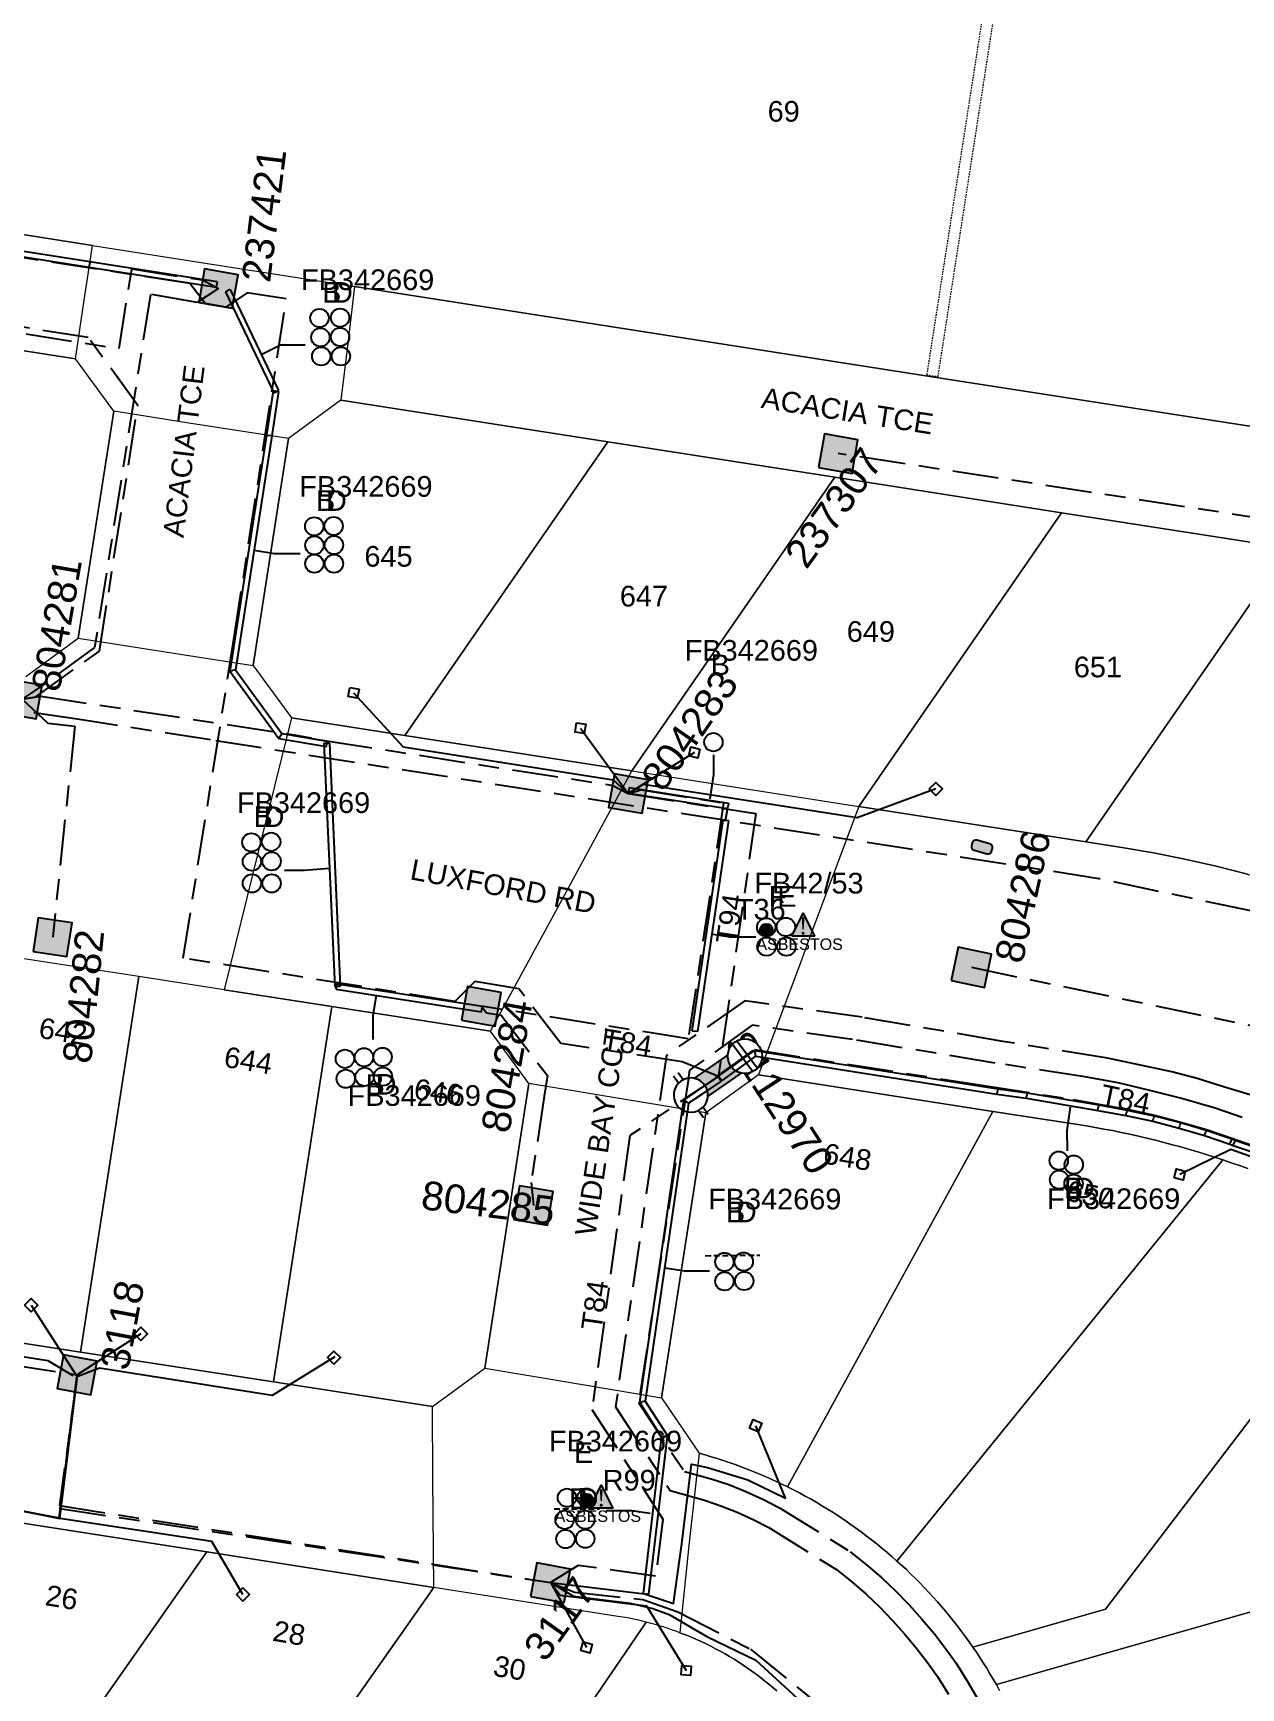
# Model space of a CAD drawing. Header units: metres. Extents: x 298214 to 299272, y 6265564 to 6266203.
# Drawn here: x 298433.9 to 298539, y 6265717.6 to 6265861.8 of the extents above; entities that cross this region are included whole.
import ezdxf
from ezdxf.enums import TextEntityAlignment as Align

# ---------------------------------------------------------------- set-up
doc = ezdxf.new("R2010")
doc.units = ezdxf.units.M
for name, pattern in [('Cable Exist UG', [8.2, 4, -1.2, 1.8, -1.2]), ('DASHED', [0.75, 0.5, -0.25]), ('HIDDEN', [0.375, 0.25, -0.125]), ('HIDDEN2', [0.1875, 0.125, -0.0625])]:
    doc.linetypes.add(name, pattern=pattern)
doc.layers.get('0').update_dxf_attribs({"color": 6})
for name, color, linetype, lineweight in [('Cadastre Land Parcels_SP_EXT', 9, 'Continuous', 5), ('Cadastre Other Property_SP_EXT', 9, 'HIDDEN', 5), ('Cadastre Roads_SP_EXT', 9, 'Continuous', 5)]:
    doc.layers.add(name, color=color, linetype=linetype, lineweight=lineweight)
for name, color, linetype in [('Duct_SP_EXT', 7, 'Continuous'), ('Equip_LV_EXT', 7, 'Continuous'), ('Equip_SL_EXT', 7, 'Continuous'), ('Mains_HV_EXT', 7, 'Continuous'), ('Mains_LV_EXT', 7, 'Continuous'), ('Mains_LV_SL_EXT', 7, 'Continuous'), ('Mains_SL_EXT', 7, 'Continuous'), ('Services_SP_EXT', 7, 'Continuous'), ('SupportsUG_SP_LV_EXT', 7, 'Continuous'), ('SupportsUG_SP_LV_SL_EXT', 7, 'Continuous'), ('Trench_SP_EXT', 7, 'Continuous')]:
    doc.layers.add(name, color=color, linetype=linetype)
doc.layers.add('UNKNOWN_FEATURES', color=1, linetype='DASHED', plot=False)
doc.styles.add('COLUMN_LABEL', font='arial.ttf')
doc.styles.add('iecARIAL', font='arial.ttf', dxfattribs={"height": 2})
doc.styles.add('iecNAME', font='times.ttf')
doc.styles.add('POLE_LABEL', font='arial.ttf')
doc.styles.get("Standard").update_dxf_attribs({"font": 'arial.ttf'})

# ---------------------------------------------------------------- blocks, each defined once
blk = doc.blocks.new('COLUMN_EXT')
blk.add_hatch(color=256).paths.add_polyline_path([(-1.49, 1.48), (-1.49, -1.49), (1.48, -1.49), (1.48, 1.48)])
blk.add_lwpolyline([(-1.49, -1.49), (1.48, -1.49), (1.48, 1.48), (-1.49, 1.48)], close=True)
for tag, height, style, flags, p in [('ASSET_NUM', 2.5, 'COLUMN_LABEL', 8, (2, 2)), ('STRUCTURE_PLANT_NUMBER', 0.2, 'POLE_LABEL', 9, (1.81, 0.03)), ('STREET_CODE', 0.2, 'COLUMN_LABEL', 9, (1.81, -0.2))]:
    blk.add_attdef(tag, text='', height=height, dxfattribs=dict(style=style, flags=flags)).set_placement(p, align=Align.MIDDLE_LEFT)
at = {"flags": 9}
for tag, p in [('COLUMN_TYPE', (1.81, -0.4)), ('OWNED_BY', (1.81, -0.6)), ('STATE', (1.81, -0.8)), ('USAGE', (1.81, -1)), ('LEGEND', (1.81, -1.2)), ('LOCATION', (1.81, -1.4)), ('STREETNAME', (1.81, -1.6)), ('SUBURB', (1.81, -1.8)), ('NOTES', (1.81, -2))]:
    blk.add_attdef(tag, text='', height=0.2, dxfattribs=at).set_placement(p, align=Align.MIDDLE_LEFT)
at = {"flags": 1}
blk.add_attdef('Z', (1.81, -2.35), '', height=0.2, dxfattribs=at)
blk = doc.blocks.new('PILLAR_EXT')
blk.add_hatch(color=256).paths.add_polyline_path([(-2.475, 0.99), (-2.475, -0.99), (2.475, -0.99), (2.475, 0.99)])
blk.add_lwpolyline([(-2.475, -0.99), (2.475, -0.99), (2.475, 0.99), (-2.475, 0.99)], close=True)
at = {"style": 'iecARIAL', "flags": 8}
blk.add_attdef('ASSET_NUM', (1.5, 3.5), '', height=2.5, dxfattribs=at)
for tag, p, flags in [('OWNED_BY', (0, -0.2), 9), ('STATE', (0, -0.4), 9), ('SUPPORT_TYPE', (0, -0.6), 9), ('USAGE', (0, -0.8), 9), ('LEGEND', (0, -1), 9), ('LOCATION', (0, -1.2), 9), ('NOTES', (0, -1.4), 9), ('PARENT', (0, -1.6), 9), ('STREETNAME', (0, -1.8), 9), ('SUBURB', (0, -2), 1)]:
    blk.add_attdef(tag, p, '', height=0.2, dxfattribs=dict(flags=flags))
blk = doc.blocks.new('DUCT_EXT')
blk.add_circle((0, 0.8), 0.8)
at = {"flags": 1}
blk.add_attdef('Z', (0, 0), '', height=0.2, dxfattribs=at)
at = {"flags": 9}
for tag, p in [('DUCT_CODE', (0, 0)), ('XSECT_TYPE', (0, -0.2)), ('STATE', (0, -0.6)), ('FB_REFERENCE', (0, -0.4)), ('NOTES', (0, -0.8))]:
    blk.add_attdef(tag, text='', height=0.2, dxfattribs=at).set_placement(p, align=Align.MIDDLE_LEFT)
blk = doc.blocks.new('CCP_EXT')
at = {"flags": 9}
for tag, p in [('LEGEND', (0, -1.4)), ('STATE', (0, -1.8)), ('LIFE_SUPPORT', (0, -1.6)), ('NOTES', (0, -2))]:
    blk.add_attdef(tag, text='', height=0.2, dxfattribs=at).set_placement(p, align=Align.MIDDLE_LEFT)
blk.add_wipeout([(0, 0.57), (0.57, 0), (0, -0.57), (-0.57, 0)])
blk.add_lwpolyline([(-0.57, 0), (0, 0.57), (0.57, 0), (0, -0.57), (-0.57, 0)])
at = {"flags": 1}
blk.add_attdef('Z', (0, 0), '', height=0.2, dxfattribs=at)
at = {"flags": 9}
for tag, p in [('CCP_TYPE', (0, 0)), ('CONSTRUCTED_VOLTAGE', (0, -0.2)), ('OPERATING_VOLTAGE', (0, -0.6)), ('ORIENTATION', (0, -0.8)), ('OWNED_BY', (0, -1)), ('NO_PHASES', (0, -0.4)), ('USAGE', (0, -1.2))]:
    blk.add_attdef(tag, text='', height=0.2, dxfattribs=at).set_placement(p, align=Align.MIDDLE_LEFT)
blk = doc.blocks.new('SL_STJ_EXT')
h = blk.add_hatch(color=256)
edge = h.paths.add_edge_path()
edge.add_ellipse((-0.59, 0.13), major_axis=(0.226, 0.226), ratio=1, start_angle=45, end_angle=135)
edge.add_line((-0.91, 0.13), (-0.91, -0.13))
edge.add_ellipse((-0.59, -0.13), major_axis=(0.226, 0.226), ratio=1, start_angle=135, end_angle=225)
edge.add_line((-0.59, -0.45), (0.59, -0.45))
edge.add_ellipse((0.59, -0.13), major_axis=(-0.226, 0.226), ratio=1, start_angle=135, end_angle=225)
edge.add_line((0.91, -0.13), (0.91, 0.13))
edge.add_ellipse((0.59, 0.13), major_axis=(-0.226, 0.226), ratio=1, start_angle=225, end_angle=315)
edge.add_line((0.59, 0.45), (-0.59, 0.45))
blk.add_lwpolyline([(-0.91, 0.13), (-0.91, -0.13, 0.414214), (-0.59, -0.45), (0.59, -0.45, 0.414214), (0.91, -0.13), (0.91, 0.13, 0.414214), (0.59, 0.45), (-0.59, 0.45, 0.414214)], format="xyb", close=True)
at = {"flags": 1}
blk.add_attdef('Z', (0, 0), '', height=0.2, dxfattribs=at)
at = {"flags": 9}
for tag, p in [('ORIENTATION', (0, 0)), ('USAGE', (0, -0.2)), ('LEGEND', (0, -0.4)), ('NOTES', (0, -0.6))]:
    blk.add_attdef(tag, text='', height=0.2, dxfattribs=at).set_placement(p, align=Align.MIDDLE_LEFT)
blk = doc.blocks.new('WARNING_FEATURE_EXT')
h = blk.add_hatch(color=2)
h.dxf.hatch_style = 1
h.paths.add_polyline_path([(0, 1.99), (-0.99, 0), (1, 0)])
at = {"color": 18, "true_color": 0x000000}
blk.add_lwpolyline([(-0.99, 0), (0, 1.99), (1, 0)], close=True, dxfattribs=at)
at = {"color": 18, "true_color": 0x000000, "insert": (0, 0.87), "char_height": 1.5, "attachment_point": 5, "line_spacing_factor": 1.5, "style": 'iecNAME'}
blk.add_mtext_dynamic_manual_height_columns('!', width=1.5, gutter_width=4, heights=[0], dxfattribs=at)
at = {"color": 2, "flags": 1}
for tag, p in [('STATE', (1.19, 2.01)), ('HAZMAT_ID', (1.19, 0.72))]:
    blk.add_attdef(tag, p, '', height=0.8, dxfattribs=at)
at = {"color": 2}
blk.add_attdef('WARNING_TYPE', text='', height=1, dxfattribs=at).set_placement((-4.07, -1.22), (4.88, -1.22), align=Align.ALIGNED)
at = {"color": 2, "flags": 1}
blk.add_attdef('WARNING_DESC', text='', height=0.8, dxfattribs=at).set_placement((1.19, -0.56), align=Align.MIDDLE_CENTER)
blk = doc.blocks.new('LV_UG_LINKS_OPEN_EXT')
for p, q in [((-0.25, 1.47), (-0.25, 2.22)), ((0.25, 1.47), (0.25, 2.22)), ((-0.25, -1.47), (-0.25, -2.22)), ((0.25, -1.47), (0.25, -2.22))]:
    blk.add_line(p, q)
at = {"flags": 9}
for tag, p in [('ACTUAL_STATUS', (0, 0)), ('CONSTRUCTED_VOLTAGE', (0, -0.2)), ('OPERATING_VOLTAGE', (0, -0.6)), ('ORIENTATION', (0, -0.8)), ('STATE', (0, -1)), ('SWITCH_TYPE', (0, -1.2)), ('NO_PHASES', (0, -0.4)), ('USAGE', (0, -1.4)), ('NOTES', (0, -1.6))]:
    blk.add_attdef(tag, text='', height=0.2, dxfattribs=at).set_placement(p, align=Align.MIDDLE_LEFT)
at = {"flags": 1}
blk.add_attdef('Z', (0, 0), '', height=0.2, dxfattribs=at)
blk.add_wipeout([(-0.25, 1.47), (-0.43, 1.43), (-0.61, 1.36), (-0.77, 1.28), (-0.93, 1.17), (-1.07, 1.05), (-1.19, 0.9), (-1.29, 0.75), (-1.38, 0.58), (-1.44, 0.4), (-1.48, 0.22), (-1.49, 0.03), (-1.49, -0.16), (-1.45, -0.34), (-1.4, -0.52), (-1.32, -0.69), (-1.23, -0.85), (-1.11, -1), (-0.98, -1.13), (-0.83, -1.24), (-0.66, -1.34), (-0.49, -1.41), (-0.31, -1.46), (-0.13, -1.49), (0.06, -1.49), (0.25, -1.47), (0.43, -1.43), (0.61, -1.36), (0.77, -1.28), (0.93, -1.17), (1.07, -1.05), (1.19, -0.9), (1.29, -0.75), (1.38, -0.58), (1.44, -0.4), (1.48, -0.22), (1.49, -0.03), (1.49, 0.16), (1.45, 0.34), (1.4, 0.52), (1.32, 0.69), (1.23, 0.85), (1.11, 1), (0.98, 1.13), (0.83, 1.24), (0.66, 1.34), (0.49, 1.41), (0.31, 1.46), (0.13, 1.49), (-0.06, 1.49)])
blk.add_lwpolyline([(0, -1.49, 1), (0, 1.49, 1)], format="xyb", close=True)
blk = doc.blocks.new('LV_UG_LINKS_CLOSED_EXT')
blk.add_wipeout([(-1.06, 1.06), (-1.18, 0.92), (-1.29, 0.76), (-1.37, 0.59), (-1.43, 0.42), (-1.48, 0.23), (-1.49, 0.05), (-1.49, -0.14), (-1.46, -0.33), (-1.41, -0.51), (-1.33, -0.68), (-1.24, -0.84), (-1.12, -0.99), (-0.99, -1.12), (-0.84, -1.24), (-0.68, -1.33), (-0.51, -1.41), (-0.33, -1.46), (-0.14, -1.49), (0.05, -1.49), (0.23, -1.48), (0.42, -1.43), (0.59, -1.37), (0.76, -1.29), (0.92, -1.18), (1.06, -1.06), (1.18, -0.92), (1.29, -0.76), (1.37, -0.59), (1.43, -0.42), (1.48, -0.23), (1.49, -0.05), (1.49, 0.14), (1.46, 0.33), (1.41, 0.51), (1.33, 0.68), (1.24, 0.84), (1.12, 0.99), (0.99, 1.12), (0.84, 1.24), (0.68, 1.33), (0.51, 1.41), (0.33, 1.46), (0.14, 1.49), (-0.05, 1.49), (-0.23, 1.48), (-0.42, 1.43), (-0.59, 1.37), (-0.76, 1.29), (-0.92, 1.18)])
for p, q in [((-0.25, -1.48), (-0.25, 1.48)), ((0.25, -1.48), (0.25, 1.48))]:
    blk.add_line(p, q)
blk.add_circle((0, 0), 1.5)
at = {"flags": 9}
for tag, p in [('ACTUAL_STATUS', (0, 0)), ('CONSTRUCTED_VOLTAGE', (0, -0.2)), ('OPERATING_VOLTAGE', (0, -0.6)), ('ORIENTATION', (0, -0.8)), ('STATE', (0, -1)), ('SWITCH_TYPE', (0, -1.2)), ('NO_PHASES', (0, -0.4)), ('USAGE', (0, -1.4)), ('NOTES', (0, -1.6))]:
    blk.add_attdef(tag, text='', height=0.2, dxfattribs=at).set_placement(p, align=Align.MIDDLE_LEFT)
at = {"flags": 1}
blk.add_attdef('Z', (0, 0), '', height=0.2, dxfattribs=at)
blk = doc.blocks.new('CABLE_LARGE_EXT')
h = blk.add_hatch(color=256)
edge = h.paths.add_edge_path()
edge.add_arc((0, 0.55), 0.55, 0, 360)
blk.add_circle((0, 0.55), 0.55)
at = {"flags": 1}
blk.add_attdef('Z', (0, 0), '', height=0.2, dxfattribs=at)
at = {"flags": 9}
for tag, p in [('COND_CODE', (0, 0)), ('STATE', (0, -0.4)), ('XSECT_SIZE', (0, -0.6)), ('FB_REFERENCE', (0, -0.2)), ('NOTES', (0, -0.8))]:
    blk.add_attdef(tag, text='', height=0.2, dxfattribs=at).set_placement(p, align=Align.MIDDLE_LEFT)

msp = doc.modelspace()

# ---------------------------------------------------------------- linework, layer by layer
at = {"layer": 'Cadastre Land Parcels_SP_EXT', "linetype": 'Continuous'}
for points in [[(298418.05, 6265846.56), (298439.05, 6265843.27), (298461.86, 6265839.7), (298461.86, 6265839.7), (298512.7, 6265831.74), (298565.05, 6265823.61)], [(298433.24, 6265805.73), (298437.8, 6265809.06), (298440.89, 6265828.83), (298437.55, 6265833.4), (298416.5, 6265836.68)], [(298539.64, 6265762.86), (298538.92, 6265763.12), (298538.2, 6265763.37), (298537.48, 6265763.62), (298509.09, 6265728.67), (298509.5, 6265728.3), (298509.91, 6265727.92), (298510.31, 6265727.53), (298510.71, 6265727.14), (298511.1, 6265726.75), (298511.49, 6265726.35), (298511.87, 6265725.94), (298512.24, 6265725.53), (298512.61, 6265725.12), (298512.98, 6265724.7), (298513.34, 6265724.27), (298513.69, 6265723.84), (298514.04, 6265723.41), (298514.39, 6265722.97), (298514.72, 6265722.53), (298515.05, 6265722.08), (298515.38, 6265721.63), (298515.7, 6265721.17), (298527.24, 6265724.47), (298527.24, 6265724.47), (298552.06, 6265757.02)], [(298564.2, 6265709.85), (298561.46, 6265730.41), (298517.75, 6265717.91), (298518.03, 6265717.4)], [(298498.64, 6265717.36), (298498.28, 6265717.66), (298497.93, 6265717.96), (298497.57, 6265718.25), (298497.2, 6265718.53), (298496.83, 6265718.81), (298496.46, 6265719.09), (298496.08, 6265719.35), (298495.69, 6265719.61), (298495.31, 6265719.87), (298494.91, 6265720.11), (298494.52, 6265720.35), (298494.12, 6265720.59), (298493.71, 6265720.81), (298493.3, 6265721.03), (298492.89, 6265721.25), (298492.47, 6265721.45), (298492.05, 6265721.65), (298491.63, 6265721.84), (298491.21, 6265722.03), (298490.78, 6265722.2), (298490.34, 6265722.37), (298490.18, 6265722.43), (298489.91, 6265722.53), (298489.47, 6265722.69), (298489.03, 6265722.84), (298488.59, 6265722.98), (298488.15, 6265723.11), (298487.7, 6265723.23), (298487.25, 6265723.35), (298467.82, 6265694.81)]]:
    msp.add_lwpolyline(points, dxfattribs=at)
for points in [[(298483.91, 6265826.16), (298460.68, 6265829.79), (298456.11, 6265826.45), (298453.03, 6265806.69), (298456.36, 6265802.12), (298466.25, 6265800.57), (298483.91, 6265826.16)], [(298503.67, 6265823.07), (298483.91, 6265826.16), (298466.25, 6265800.57), (298486.01, 6265797.49), (298503.67, 6265823.07)], [(298523.43, 6265819.99), (298503.67, 6265823.07), (298486.01, 6265797.49), (298505.78, 6265794.4), (298523.43, 6265819.99)], [(298543.2, 6265816.9), (298523.43, 6265819.99), (298505.78, 6265794.4), (298525.54, 6265791.32), (298543.2, 6265816.9)], [(298559.01, 6265814.43), (298543.2, 6265816.9), (298525.54, 6265791.32), (298528.66, 6265790.83), (298531.42, 6265790.36), (298534.17, 6265789.81), (298536.9, 6265789.19), (298539.62, 6265788.5), (298542.32, 6265787.73), (298544.99, 6265786.88), (298547.64, 6265785.97), (298559.01, 6265814.43)], [(298443.08, 6265779.58), (298431.77, 6265781.33), (298426.28, 6265782.18), (298421.21, 6265749.47), (298438.01, 6265746.87), (298443.08, 6265779.58)], [(298459.88, 6265776.97), (298450.5, 6265778.43), (298443.08, 6265779.58), (298438.01, 6265746.87), (298454.81, 6265744.27), (298459.88, 6265776.97)], [(298473.21, 6265745.46), (298477.05, 6265770.27), (298473.71, 6265774.83), (298459.88, 6265776.97), (298454.81, 6265744.27), (298468.64, 6265742.12), (298473.21, 6265745.46)], [(298517.43, 6265767.84), (298497.03, 6265771.03), (298492.46, 6265767.7), (298488.58, 6265742.89), (298491.86, 6265738.06), (298492.39, 6265737.92), (298492.92, 6265737.76), (298493.45, 6265737.6), (298493.97, 6265737.43), (298494.49, 6265737.25), (298495.01, 6265737.07), (298495.53, 6265736.88), (298496.04, 6265736.68), (298496.56, 6265736.48), (298497.07, 6265736.27), (298497.57, 6265736.05), (298498.08, 6265735.83), (298498.58, 6265735.6), (298499.08, 6265735.37), (298499.57, 6265735.13), (298517.43, 6265767.84)], [(298537.48, 6265763.62), (298536.75, 6265763.85), (298536.02, 6265764.09), (298535.29, 6265764.31), (298534.55, 6265764.53), (298533.82, 6265764.74), (298533.08, 6265764.94), (298532.34, 6265765.14), (298531.6, 6265765.32), (298530.85, 6265765.51), (298530.11, 6265765.68), (298529.36, 6265765.85), (298528.61, 6265766), (298527.86, 6265766.16), (298527.11, 6265766.3), (298526.35, 6265766.44), (298525.6, 6265766.57), (298524.84, 6265766.69), (298517.43, 6265767.84), (298499.57, 6265735.13), (298500.09, 6265734.87), (298500.6, 6265734.6), (298501.1, 6265734.33), (298501.61, 6265734.05), (298502.11, 6265733.76), (298502.6, 6265733.46), (298503.1, 6265733.16), (298503.58, 6265732.86), (298504.07, 6265732.54), (298504.55, 6265732.22), (298505.02, 6265731.89), (298505.49, 6265731.56), (298505.96, 6265731.22), (298506.42, 6265730.88), (298506.88, 6265730.52), (298507.33, 6265730.17), (298507.78, 6265729.8), (298508.22, 6265729.43), (298508.66, 6265729.05), (298509.09, 6265728.67), (298537.48, 6265763.62)], [(298561.46, 6265730.41), (298558.44, 6265753.13), (298553.69, 6265756.04), (298553.15, 6265756.37), (298552.6, 6265756.7), (298552.06, 6265757.02), (298527.24, 6265724.47), (298515.7, 6265721.17), (298516.01, 6265720.72), (298516.31, 6265720.26), (298516.61, 6265719.8), (298516.91, 6265719.33), (298517.19, 6265718.86), (298517.47, 6265718.38), (298517.75, 6265717.91), (298561.46, 6265730.41)], [(298449, 6265729.46), (298429.24, 6265732.55), (298407.8, 6265701.99), (298427.34, 6265698.6), (298449, 6265729.46)], [(298468.76, 6265726.36), (298449, 6265729.46), (298427.34, 6265698.6), (298446.89, 6265695.21), (298468.76, 6265726.36)], [(298467.82, 6265694.81), (298487.25, 6265723.35), (298486.84, 6265723.45), (298486.44, 6265723.54), (298486.03, 6265723.63), (298485.62, 6265723.71), (298485.21, 6265723.78), (298484.8, 6265723.85), (298468.76, 6265726.36), (298446.89, 6265695.21), (298465.86, 6265691.92), (298467.82, 6265694.81)]]:
    msp.add_lwpolyline(points, close=True, dxfattribs=at)
at = {"layer": 'Cadastre Other Property_SP_EXT', "linetype": 'HIDDEN2'}
msp.add_lwpolyline([(298517.86, 6265871.73), (298511.68, 6265831.99), (298512.67, 6265831.84), (298518.84, 6265871.57), (298517.86, 6265871.73)], close=True, dxfattribs=at)
at = {"layer": 'Cadastre Roads_SP_EXT', "linetype": 'Continuous'}
for points in [[(298416.5, 6265836.68), (298437.55, 6265833.4), (298438.3, 6265838.3), (298439.05, 6265843.27), (298418.05, 6265846.56)], [(298565.05, 6265823.61), (298512.7, 6265831.74), (298461.86, 6265839.7), (298461.27, 6265834.72), (298460.68, 6265829.79), (298483.91, 6265826.16), (298503.67, 6265823.07), (298523.43, 6265819.99), (298543.2, 6265816.9)]]:
    msp.add_lwpolyline(points, dxfattribs=at)
for points in [[(298456.11, 6265826.45), (298447.25, 6265827.83), (298440.89, 6265828.83), (298437.8, 6265809.06), (298446.67, 6265807.68), (298453.03, 6265806.69), (298456.11, 6265826.45)], [(298492.46, 6265767.7), (298483.51, 6265769.19), (298477.05, 6265770.27), (298473.21, 6265745.46), (298479.64, 6265744.39), (298488.58, 6265742.89), (298492.46, 6265767.7)]]:
    msp.add_lwpolyline(points, close=True, dxfattribs=at)
at = {"layer": 'Duct_SP_EXT'}
for p, q in [((298438.82, 6265841.83), (298417.8, 6265845.12)), ((298438.75, 6265841.36), (298417.72, 6265844.65)), ((298438.75, 6265841.36), (298438.79, 6265841.59)), ((298449.83, 6265839.62), (298438.75, 6265841.36)), ((298438.82, 6265841.83), (298438.79, 6265841.59)), ((298449.91, 6265840.1), (298438.82, 6265841.83)), ((298449.83, 6265839.62), (298449.87, 6265839.86)), ((298449.91, 6265840.1), (298449.87, 6265839.86)), ((298450.61, 6265839.23), (298450.83, 6265839.33)), ((298450.61, 6265839.23), (298454.82, 6265830.42)), ((298451.04, 6265839.44), (298450.83, 6265839.33)), ((298451.04, 6265839.44), (298455.25, 6265830.63)), ((298454.77, 6265830.62), (298454.2, 6265826.75)), ((298455.24, 6265830.55), (298454.67, 6265826.68)), ((298454.77, 6265830.62), (298455.01, 6265830.58)), ((298454.82, 6265830.42), (298455.04, 6265830.53)), ((298455.24, 6265830.55), (298455.01, 6265830.58)), ((298455.25, 6265830.63), (298455.04, 6265830.53)), ((298454.2, 6265826.75), (298450.99, 6265806.19)), ((298454.67, 6265826.68), (298451.49, 6265806.31)), ((298454.2, 6265826.75), (298454.2, 6265826.75)), ((298454.2, 6265826.75), (298454.43, 6265826.71)), ((298454.2, 6265826.75), (298454.43, 6265826.71)), ((298454.67, 6265826.68), (298454.43, 6265826.71)), ((298454.67, 6265826.68), (298454.43, 6265826.71)), ((298454.67, 6265826.68), (298454.67, 6265826.68)), ((298450.99, 6265806.19), (298451.24, 6265806.25)), ((298450.99, 6265806.19), (298455.27, 6265800.32)), ((298451.49, 6265806.31), (298451.24, 6265806.25)), ((298451.49, 6265806.31), (298455.54, 6265800.77)), ((298455.27, 6265800.32), (298455.4, 6265800.55)), ((298455.27, 6265800.32), (298459.41, 6265799.62)), ((298455.54, 6265800.77), (298455.4, 6265800.55)), ((298455.54, 6265800.77), (298459.49, 6265800.1)), ((298459.2, 6265799.9), (298459.44, 6265799.91)), ((298459.2, 6265799.9), (298460.13, 6265778.7)), ((298459.41, 6265799.62), (298459.45, 6265799.86)), ((298459.68, 6265799.92), (298459.44, 6265799.91)), ((298459.49, 6265800.1), (298459.45, 6265799.86)), ((298459.68, 6265799.92), (298460.61, 6265778.72)), ((298485.78, 6265796.05), (298485.75, 6265795.81)), ((298485.78, 6265796.05), (298494.41, 6265794.7)), ((298485.71, 6265795.57), (298485.75, 6265795.81)), ((298485.71, 6265795.57), (298494.34, 6265794.22)), ((298494.34, 6265794.22), (298494.38, 6265794.46)), ((298494.41, 6265794.7), (298494.38, 6265794.46)), ((298493.96, 6265793.21), (298494.2, 6265793.18)), ((298494.44, 6265793.14), (298494.2, 6265793.18)), ((298460.13, 6265778.7), (298460.37, 6265778.71)), ((298460.25, 6265778.49), (298460.29, 6265778.72)), ((298460.33, 6265778.96), (298460.29, 6265778.72)), ((298460.33, 6265778.96), (298472.99, 6265777)), ((298460.61, 6265778.72), (298460.37, 6265778.71)), ((298460.25, 6265778.49), (298472.91, 6265776.52)), ((298472.91, 6265776.52), (298472.95, 6265776.76)), ((298472.99, 6265777), (298472.95, 6265776.76)), ((298491.26, 6265774.87), (298491.5, 6265774.84)), ((298491.74, 6265774.8), (298491.5, 6265774.84)), ((298517.8, 6265769.33), (298517.84, 6265769.57)), ((298517.8, 6265769.33), (298520.35, 6265768.98)), ((298517.87, 6265769.81), (298517.84, 6265769.57)), ((298517.87, 6265769.81), (298520.42, 6265769.46)), ((298520.35, 6265768.98), (298520.39, 6265769.22)), ((298520.35, 6265768.98), (298520.39, 6265769.22)), ((298520.35, 6265768.98), (298520.35, 6265768.98)), ((298520.35, 6265768.98), (298526.58, 6265767.93)), ((298520.42, 6265769.46), (298520.39, 6265769.22)), ((298520.42, 6265769.46), (298520.39, 6265769.22)), ((298520.42, 6265769.46), (298520.42, 6265769.46)), ((298520.42, 6265769.46), (298526.67, 6265768.4)), ((298526.58, 6265767.93), (298526.62, 6265768.17)), ((298526.58, 6265767.93), (298529.03, 6265767.49)), ((298526.67, 6265768.4), (298526.62, 6265768.17)), ((298526.67, 6265768.4), (298529.12, 6265767.96)), ((298529.03, 6265767.49), (298529.07, 6265767.72)), ((298529.03, 6265767.49), (298531.38, 6265766.98)), ((298529.12, 6265767.96), (298529.07, 6265767.72)), ((298529.12, 6265767.96), (298531.49, 6265767.44)), ((298531.38, 6265766.98), (298531.43, 6265767.21)), ((298531.49, 6265767.44), (298531.43, 6265767.21)), ((298531.49, 6265767.44), (298533.79, 6265766.86)), ((298531.38, 6265766.98), (298533.66, 6265766.39)), ((298533.66, 6265766.39), (298533.72, 6265766.62)), ((298533.66, 6265766.39), (298535.88, 6265765.74)), ((298533.79, 6265766.86), (298533.72, 6265766.62)), ((298533.79, 6265766.86), (298536.02, 6265766.19)), ((298535.88, 6265765.74), (298535.95, 6265765.97)), ((298535.88, 6265765.74), (298538.08, 6265764.99)), ((298536.02, 6265766.19), (298535.95, 6265765.97)), ((298536.02, 6265766.19), (298538.25, 6265765.44)), ((298538.08, 6265764.99), (298538.16, 6265765.21)), ((298538.08, 6265764.99), (298538.38, 6265764.88)), ((298538.25, 6265765.44), (298538.16, 6265765.21)), ((298538.25, 6265765.44), (298538.54, 6265765.33)), ((298538.38, 6265764.88), (298538.46, 6265765.1)), ((298538.38, 6265764.88), (298538.46, 6265765.1)), ((298538.38, 6265764.88), (298540.64, 6265764.11)), ((298538.54, 6265765.33), (298538.46, 6265765.1)), ((298538.54, 6265765.33), (298538.46, 6265765.1)), ((298538.54, 6265765.33), (298540.8, 6265764.56)), ((298486.66, 6265742.5), (298486.91, 6265742.55)), ((298487.16, 6265742.61), (298486.91, 6265742.55)), ((298487.16, 6265742.61), (298489.07, 6265739.63)), ((298486.66, 6265742.5), (298488.66, 6265739.37)), ((298489.07, 6265739.63), (298488.87, 6265739.5)), ((298488.6, 6265739.58), (298486.99, 6265725.83)), ((298489.07, 6265739.52), (298487.47, 6265725.78)), ((298488.6, 6265739.58), (298488.84, 6265739.55)), ((298488.66, 6265739.37), (298488.87, 6265739.5)), ((298489.07, 6265739.52), (298488.84, 6265739.55)), ((298486.99, 6265725.83), (298487.23, 6265725.8)), ((298487.47, 6265725.78), (298487.23, 6265725.8))]:
    msp.add_line(p, q, dxfattribs=at)
for points in [[(298457.57, 6265834.57), (298455.41, 6265834.57), (298453.8, 6265833.78)], [(298457.14, 6265816.42), (298454.9, 6265816.42), (298453.12, 6265816.7)], [(298493.13, 6265798.89), (298493.13, 6265797.18), (298492.8, 6265795.07)], [(298455.77, 6265788.86), (298457.5, 6265788.84), (298459.69, 6265789.03)], [(298496.8, 6265783.02), (298494.54, 6265783.02), (298493.08, 6265783.25)], [(298463.49, 6265774.11), (298463.48, 6265776.19), (298463.76, 6265777.96)], [(298523.93, 6265764.39), (298523.9, 6265766.16), (298524.19, 6265768.22)], [(298492.78, 6265753.92), (298490.61, 6265753.92), (298488.88, 6265754.17)], [(298483.77, 6265733.06), (298486.01, 6265733.07), (298487.59, 6265732.85)]]:
    msp.add_lwpolyline(points, dxfattribs=at)
at = {"layer": 'Mains_LV_EXT', "linetype": 'Cable Exist UG'}
msp.add_lwpolyline([(298432.93, 6265803.75), (298434.12, 6265803.95), (298439.65, 6265807.94), (298442.99, 6265829.34), (298438.68, 6265835.25), (298415.5, 6265838.91), (298410.92, 6265840.36), (298407.18, 6265842.37), (298403.28, 6265845.51), (298400.17, 6265849.28), (298398.27, 6265852.67), (298396.84, 6265856.64), (298396.11, 6265860.74), (298396.11, 6265865.24), (298397.17, 6265872.38)], dxfattribs=at)
at = {"layer": 'Mains_LV_SL_EXT', "linetype": 'Cable Exist UG'}
for points in [[(298580.11, 6265817.92), (298573.48, 6265815.93), (298566.54, 6265815.52), (298503.97, 6265825.15)], [(298515.57, 6265780.39), (298544.83, 6265774.29)]]:
    msp.add_lwpolyline(points, dxfattribs=at)
at = {"layer": 'Mains_SL_EXT', "linetype": 'Cable Exist UG'}
for points in [[(298415.43, 6265839), (298417.06, 6265838.11), (298441.36, 6265834.29), (298442.46, 6265841.22), (298448.63, 6265840.26), (298450.02, 6265839.52)], [(298450.02, 6265839.52), (298448.16, 6265838.31), (298444.09, 6265839.01), (298439.23, 6265808.25), (298434.98, 6265805.13), (298432.93, 6265803.75)], [(298432.93, 6265803.75), (298434.55, 6265804.01), (298456.56, 6265800.65), (298458.08, 6265800.39)], [(298432.93, 6265803.75), (298435.15, 6265801.67), (298437.5, 6265801.39), (298435.58, 6265783.02)], [(298472.91, 6265777), (298473.34, 6265776.43), (298473.34, 6265776.43), (298474.64, 6265776.21), (298478.65, 6265770.96), (298478.38, 6265769.17), (298478.38, 6265769.17), (298477.24, 6265761.65), (298477.44, 6265759.64)]]:
    msp.add_lwpolyline(points, dxfattribs=at)
at = {"layer": 'Services_SP_EXT'}
for points in [[(298422.99, 6265730.94), (298430.47, 6265733.51), (298436.21, 6265732.37), (298437.7, 6265744.89)], [(298432.62, 6265729.19), (298430.47, 6265733.51), (298436.15, 6265732.43), (298437.7, 6265744.89)]]:
    msp.add_lwpolyline(points, dxfattribs=at)
at = {"layer": 'Trench_SP_EXT', "linetype": 'Cable Exist UG'}
msp.add_lwpolyline([(298494.17, 6265793.19), (298494.38, 6265794.46)], dxfattribs=at)
at = {"layer": 'UNKNOWN_FEATURES'}
for points in [[(298492.4, 6265755.27), (298497.14, 6265755.32)], [(298479.24, 6265733.22), (298483.2, 6265733.22)]]:
    msp.add_lwpolyline(points, dxfattribs=at)

# ---------------------------------------------------------------- block references
at = {"layer": 'Duct_SP_EXT'}
for name, p in [('DUCT_EXT', (298458.81, 6265836.14)), ('DUCT_EXT', (298460.6, 6265836.17)), ('DUCT_EXT', (298458.89, 6265834.47)), ('DUCT_EXT', (298460.6, 6265834.5)), ('DUCT_EXT', (298458.96, 6265832.81)), ('DUCT_EXT', (298460.67, 6265832.81)), ('DUCT_EXT', (298458.35, 6265818)), ('DUCT_EXT', (298460.04, 6265818.03)), ('DUCT_EXT', (298458.36, 6265816.34)), ('DUCT_EXT', (298460.07, 6265816.37)), ('DUCT_EXT', (298458.36, 6265814.75)), ('DUCT_EXT', (298460.07, 6265814.75)), ('DUCT_EXT', (298493.11, 6265799.2)), ('DUCT_EXT', (298452.88, 6265790.47)), ('DUCT_EXT', (298454.6, 6265790.52)), ('DUCT_EXT', (298452.93, 6265788.8)), ('DUCT_EXT', (298454.64, 6265788.83)), ('DUCT_EXT', (298452.93, 6265786.9)), ('DUCT_EXT', (298454.64, 6265786.9)), ('DUCT_EXT', (298497.71, 6265783.08)), ('DUCT_EXT', (298499.42, 6265783.11)), ('DUCT_EXT', (298497.73, 6265781.39)), ('CABLE_LARGE_EXT', (298497.71, 6265783.08)), ('DUCT_EXT', (298499.47, 6265781.39)), ('DUCT_EXT', (298523.18, 6265762.75)), ('DUCT_EXT', (298523.21, 6265761.1)), ('DUCT_EXT', (298524.49, 6265762.4)), ('DUCT_EXT', (298524.47, 6265760.74)), ('DUCT_EXT', (298494.07, 6265753.92)), ('DUCT_EXT', (298495.75, 6265753.95)), ('DUCT_EXT', (298494.07, 6265752.24)), ('DUCT_EXT', (298495.79, 6265752.27)), ('DUCT_EXT', (298480.36, 6265733.38)), ('DUCT_EXT', (298482.07, 6265733.4)), ('CABLE_LARGE_EXT', (298482.09, 6265733.43)), ('DUCT_EXT', (298480.15, 6265731.46)), ('DUCT_EXT', (298481.95, 6265731.47)), ('DUCT_EXT', (298480.23, 6265729.78)), ('DUCT_EXT', (298481.95, 6265729.81))]:
    msp.add_blockref(name, p, dxfattribs=at)
ref = msp.add_blockref('WARNING_FEATURE_EXT', (298500.92, 6265783.11), dxfattribs=at)
ref.add_attrib('WARNING_TYPE', 'ASBESTOS', (298496.85, 6265781.9), dxfattribs={"layer": '0', "color": 2, "height": 1})
at = {"layer": 'Duct_SP_EXT', "rotation": 90.86025649358672}
for p in [(298461.82, 6265772.43), (298463.48, 6265772.57), (298465.1, 6265772.59), (298461.9, 6265770.69), (298463.54, 6265770.86), (298465.13, 6265770.88)]:
    msp.add_blockref('DUCT_EXT', p, dxfattribs=at)
at = {"layer": 'Duct_SP_EXT'}
ref = msp.add_blockref('WARNING_FEATURE_EXT', (298483.34, 6265733.29), dxfattribs=at)
ref.add_attrib('WARNING_TYPE', 'ASBESTOS', (298479.28, 6265732.08), dxfattribs={"layer": '0', "color": 2, "height": 1})
at = {"layer": 'Equip_SL_EXT', "rotation": 344.5387820735355}
msp.add_blockref('SL_STJ_EXT', (298516.49, 6265790.86), dxfattribs=at)
at = {"layer": 'SupportsUG_SP_LV_EXT'}
ref = msp.add_blockref('PILLAR_EXT', (298493.54, 6265770.97), dxfattribs=dict(at, rotation=34.80437885704162))
ref.add_attrib('ASSET_NUM', 'S112970', dxfattribs={"layer": '0', "height": 2.5, "rotation": 303.1385, "style": 'iecARIAL'}).set_placement((298495.04, 6265774.47), align=Align.MIDDLE_LEFT)
at = {"layer": 'SupportsUG_SP_LV_SL_EXT'}
ref = msp.add_blockref('COLUMN_EXT', (298450.02, 6265839.52), dxfattribs=dict(at, rotation=349.9851706303212))
ref.add_attrib('ASSET_NUM', '237421', dxfattribs={"layer": '0', "height": 2.5, "rotation": 82.9604, "style": 'COLUMN_LABEL'}).set_placement((298452.02, 6265840.27), align=Align.TOP_LEFT)
ref = msp.add_blockref('COLUMN_EXT', (298503.98, 6265825.14), dxfattribs=dict(at, rotation=350.0108810028939))
ref.add_attrib('ASSET_NUM', '237307', dxfattribs={"layer": '0', "height": 2.5, "rotation": 54.2951, "style": 'COLUMN_LABEL'}).set_placement((298505.98, 6265825.89), align=Align.TOP_RIGHT)
ref = msp.add_blockref('COLUMN_EXT', (298432.93, 6265803.75), dxfattribs=dict(at, rotation=170.2055384230149))
ref.add_attrib('ASSET_NUM', '804281', dxfattribs={"layer": '0', "height": 2.5, "rotation": 80.3142, "style": 'COLUMN_LABEL'}).set_placement((298434.94, 6265804.5), align=Align.MIDDLE_LEFT)
ref = msp.add_blockref('COLUMN_EXT', (298485.7, 6265795.52), dxfattribs=dict(at, rotation=169.9384308669246))
ref.add_attrib('ASSET_NUM', '804283', dxfattribs={"layer": '0', "height": 2.5, "rotation": 55.037, "style": 'COLUMN_LABEL'}).set_placement((298487.7, 6265796.27), align=Align.MIDDLE_LEFT)
ref = msp.add_blockref('COLUMN_EXT', (298515.57, 6265780.39), dxfattribs=dict(at, rotation=347.8789845299071))
ref.add_attrib('ASSET_NUM', '804286', dxfattribs={"layer": '0', "height": 2.5, "rotation": 77.6046, "style": 'COLUMN_LABEL'}).set_placement((298517.57, 6265781.14), align=Align.TOP_LEFT)
ref = msp.add_blockref('COLUMN_EXT', (298435.58, 6265783.02), dxfattribs=dict(at, rotation=351.4560554208358))
ref.add_attrib('ASSET_NUM', '804282', dxfattribs={"layer": '0', "height": 2.5, "rotation": 84.3304, "style": 'COLUMN_LABEL'}).set_placement((298437.58, 6265783.77), align=Align.TOP_RIGHT)
ref = msp.add_blockref('COLUMN_EXT', (298472.91, 6265777), dxfattribs=dict(at, rotation=349.8889812408397))
ref.add_attrib('ASSET_NUM', '804284', dxfattribs={"layer": '0', "height": 2.5, "rotation": 79.889, "style": 'COLUMN_LABEL'}).set_placement((298474.91, 6265777.75), align=Align.TOP_RIGHT)
ref = msp.add_blockref('COLUMN_EXT', (298477.44, 6265759.64), dxfattribs=dict(at, rotation=350.5071997893039))
ref.add_attrib('ASSET_NUM', '804285', dxfattribs={"layer": '0', "height": 2.5, "rotation": 352.9496, "style": 'COLUMN_LABEL'}).set_placement((298479.44, 6265760.39), align=Align.TOP_RIGHT)
ref = msp.add_blockref('COLUMN_EXT', (298437.7, 6265744.89), dxfattribs=dict(at, rotation=169.3512949613818))
ref.add_attrib('ASSET_NUM', '3118', dxfattribs={"layer": '0', "height": 2.5, "rotation": 79.4598, "style": 'COLUMN_LABEL'}).set_placement((298439.7, 6265745.64), align=Align.TOP_LEFT)
ref = msp.add_blockref('COLUMN_EXT', (298478.93, 6265726.79), dxfattribs=dict(at, rotation=349.5230846445668))
ref.add_attrib('ASSET_NUM', '3117', dxfattribs={"layer": '0', "height": 2.5, "rotation": 54.5492, "style": 'COLUMN_LABEL'}).set_placement((298480.93, 6265727.54), align=Align.TOP_RIGHT)

# ---------------------------------------------------------------- texts
at = {"layer": 'Cadastre Land Parcels_SP_EXT'}
for s, p in [('69', (298497.83, 6265854.05)), ('645', (298462.72, 6265815.29)), ('647', (298484.96, 6265811.82)), ('649', (298504.72, 6265808.74)), ('651', (298524.49, 6265805.65))]:
    msp.add_text(s, height=1.8, dxfattribs=at).set_placement(p)
for s, rotation, p in [('642', 350.7695, (298434.27, 6265774.26)), ('644', 350.7447, (298450.4, 6265771.73)), ('646', 352.1014, (298466.95, 6265768.93)), ('648', 350.7354, (298502.57, 6265763.32)), ('650', 348.5132, (298523.7, 6265760.1)), ('26', 350.6172, (298434.84, 6265724.84)), ('28', 350.468, (298454.64, 6265721.74)), ('30', 350.6382, (298473.84, 6265718.69))]:
    msp.add_text(s, height=1.8, rotation=rotation, dxfattribs=at).set_placement(p)
at = {"layer": 'Cadastre Roads_SP_EXT'}
for s, rotation, p in [('ACACIA TCE', 82.9235, (298446.96, 6265817.75)), ('ACACIA TCE', 351.1136, (298497.19, 6265829.13)), ('LUXFORD RD', 349.3118, (298466.61, 6265788.07)), ('WIDE BAY CCT', 81.528, (298482.83, 6265756.91))]:
    msp.add_text(s, height=1.8, rotation=rotation, dxfattribs=at).set_placement(p)
at = {"layer": 'Duct_SP_EXT'}
for s, p in [('FB342669', (298457.2, 6265839.38)), ('B', (298459.04, 6265838.28)), ('D', (298459.9, 6265838.28)), ('FB342669', (298457.05, 6265821.38)), ('B', (298458.51, 6265820.15)), ('D', (298459.37, 6265820.15)), ('FB342669', (298490.61, 6265807.1)), ('B', (298492.87, 6265805.84)), ('FB342669', (298451.62, 6265793.83)), ('B', (298453.07, 6265792.61)), ('D', (298453.94, 6265792.61)), ('FB42/53', (298496.68, 6265786.82)), ('F', (298497.93, 6265785.66)), ('E', (298498.66, 6265785.66)), ('T36', (298495.07, 6265784.55)), ('FB342669', (298461.26, 6265768.32)), ('B', (298462.82, 6265769.28)), ('D', (298463.69, 6265769.3)), ('B', (298523.63, 6265760.27)), ('D', (298524.49, 6265760.27)), ('FB342669', (298492.65, 6265759.3)), ('B', (298494.2, 6265758.18)), ('D', (298495.06, 6265758.18)), ('FB342669', (298522.16, 6265759.33)), ('FB342669', (298478.78, 6265738.22)), ('E', (298480.96, 6265737.22)), ('R99', (298483.47, 6265734.81)), ('B', (298480.54, 6265733.21)), ('D', (298481.29, 6265733.22))]:
    msp.add_text(s, height=1.8, dxfattribs=at).set_placement(p)
at = {"layer": 'Mains_LV_EXT'}
for s, rotation, p in [('T94', 81.4907, (298495.09, 6265782.35)), ('T84', 350.5487, (298483.32, 6265773.3)), ('T84', 348.4882, (298526.69, 6265768.45)), ('T84', 82.0313, (298483.36, 6265748.69))]:
    msp.add_text(s, height=1.8, rotation=rotation, dxfattribs=at).set_placement(p)

# ---------------------------------------------------------------- next in the draw order: block references
at = {"layer": 'Equip_LV_EXT', "rotation": 35.88683193207702}
msp.add_blockref('LV_UG_LINKS_OPEN_EXT', (298491.14, 6265769.26), dxfattribs=at)
at = {"layer": 'Services_SP_EXT'}
for p, rotation in [((298461.78, 6265804.3), 304.3180769974584), ((298481.53, 6265801.22), 306.1590223451888), ((298491.45, 6265799.1), 211.9560232537463), ((298533.71, 6265762.35), 210.5582740674793), ((298496.79, 6265740.46), 111.7961382630391), ((298482.06, 6265721.15), 299.9767504814029), ((298490.74, 6265719.14), 310.313409117944)]:
    msp.add_blockref('CCP_EXT', p, dxfattribs=dict(at, rotation=rotation))
for p in [(298512.48, 6265795.93), (298433.7, 6265750.96), (298443.26, 6265748.46), (298460.07, 6265746.39), (298452.14, 6265725.76)]:
    msp.add_blockref('CCP_EXT', p, dxfattribs=at)

# ---------------------------------------------------------------- next in the draw order: linework, layer by layer
at = {"layer": 'Cadastre Roads_SP_EXT', "linetype": 'Continuous'}
msp.add_lwpolyline([(298479.56, 6265785.61), (298486.01, 6265797.49), (298466.25, 6265800.57), (298456.36, 6265802.12), (298453.47, 6265790.45), (298450.5, 6265778.43), (298459.88, 6265776.97), (298473.71, 6265774.83), (298479.56, 6265785.61)], close=True, dxfattribs=at)
for points in [[(298539.62, 6265788.5), (298536.9, 6265789.19), (298534.17, 6265789.81), (298531.42, 6265790.36), (298528.66, 6265790.83), (298525.54, 6265791.32), (298505.78, 6265794.4), (298501.4, 6265782.72), (298500.8, 6265781.11), (298497.03, 6265771.03), (298517.43, 6265767.84), (298524.84, 6265766.69), (298525.6, 6265766.57), (298526.35, 6265766.44), (298527.11, 6265766.3), (298527.86, 6265766.16), (298528.61, 6265766), (298529.36, 6265765.85), (298530.11, 6265765.68), (298530.85, 6265765.51), (298531.6, 6265765.32), (298532.34, 6265765.14), (298533.08, 6265764.94), (298533.82, 6265764.74), (298534.55, 6265764.53), (298535.29, 6265764.31), (298536.02, 6265764.09), (298536.75, 6265763.85), (298537.48, 6265763.62), (298538.2, 6265763.37), (298538.92, 6265763.12), (298539.64, 6265762.86)], [(298429.24, 6265732.55), (298449, 6265729.46), (298468.76, 6265726.36), (298468.69, 6265735.88), (298468.64, 6265742.12), (298468.64, 6265742.12), (298454.81, 6265744.27), (298438.01, 6265746.87), (298421.21, 6265749.47)], [(298518.03, 6265717.4), (298517.75, 6265717.91), (298517.47, 6265718.38), (298517.19, 6265718.86), (298516.91, 6265719.33), (298516.61, 6265719.8), (298516.31, 6265720.26), (298516.01, 6265720.72), (298515.7, 6265721.17), (298515.38, 6265721.63), (298515.05, 6265722.08), (298514.72, 6265722.53), (298514.39, 6265722.97), (298514.04, 6265723.41), (298513.69, 6265723.84), (298513.34, 6265724.27), (298512.98, 6265724.7), (298512.61, 6265725.12), (298512.24, 6265725.53), (298511.87, 6265725.94), (298511.49, 6265726.35), (298511.1, 6265726.75), (298510.71, 6265727.14), (298510.31, 6265727.53), (298509.91, 6265727.92), (298509.5, 6265728.3), (298509.09, 6265728.67), (298508.66, 6265729.05), (298508.22, 6265729.43), (298507.78, 6265729.8), (298507.33, 6265730.17), (298506.88, 6265730.52), (298506.42, 6265730.88), (298505.96, 6265731.22), (298505.49, 6265731.56), (298505.02, 6265731.89), (298504.55, 6265732.22), (298504.07, 6265732.54), (298503.58, 6265732.86), (298503.1, 6265733.16), (298502.6, 6265733.46), (298502.11, 6265733.76), (298501.61, 6265734.05), (298501.1, 6265734.33), (298500.6, 6265734.6), (298500.09, 6265734.87), (298499.57, 6265735.13), (298499.08, 6265735.37), (298498.58, 6265735.6), (298498.08, 6265735.83), (298497.57, 6265736.05), (298497.07, 6265736.27), (298496.56, 6265736.48), (298496.04, 6265736.68), (298495.53, 6265736.88), (298495.01, 6265737.07), (298494.49, 6265737.25), (298493.97, 6265737.43), (298493.45, 6265737.6), (298492.92, 6265737.76), (298492.39, 6265737.92), (298491.86, 6265738.06), (298490.98, 6265730.03), (298490.18, 6265722.43), (298490.34, 6265722.37), (298490.78, 6265722.2), (298491.21, 6265722.03), (298491.63, 6265721.84), (298492.05, 6265721.65), (298492.47, 6265721.45), (298492.89, 6265721.25), (298493.3, 6265721.03), (298493.71, 6265720.81), (298494.12, 6265720.59), (298494.52, 6265720.35), (298494.91, 6265720.11), (298495.31, 6265719.87), (298495.69, 6265719.61), (298496.08, 6265719.35), (298496.46, 6265719.09), (298496.83, 6265718.81), (298497.2, 6265718.53), (298497.57, 6265718.25), (298497.93, 6265717.96), (298498.28, 6265717.66), (298498.64, 6265717.36)]]:
    msp.add_lwpolyline(points, dxfattribs=at)
at = {"layer": 'Duct_SP_EXT'}
for p, q in [((298490.5, 6265768.83), (298486.66, 6265742.5)), ((298490.95, 6265768.55), (298487.16, 6265742.61)), ((298490.5, 6265768.83), (298490.73, 6265768.69)), ((298490.95, 6265768.55), (298490.73, 6265768.69))]:
    msp.add_line(p, q, dxfattribs=at)
at = {"layer": 'Mains_HV_EXT', "linetype": 'Cable Exist UG'}
msp.add_lwpolyline([(298562.48, 6265775.7), (298560.72, 6265776.75), (298559.43, 6265777.45), (298558.07, 6265778.16), (298556.86, 6265778.77), (298555.43, 6265779.46), (298554.28, 6265780), (298552.68, 6265780.72), (298550.84, 6265781.5), (298549.18, 6265782.18), (298547.75, 6265782.72), (298546.68, 6265783.12), (298539.9, 6265785.3), (298526.66, 6265788.11), (298449.31, 6265800.19), (298437.9, 6265801.97), (298426.07, 6265803.76), (298414.64, 6265804.91), (298404.14, 6265805.17), (298394.23, 6265804.71), (298384.92, 6265803.64), (298375.7, 6265801.99), (298351.02, 6265796.79)], dxfattribs=at)
at = {"layer": 'Mains_LV_EXT', "linetype": 'Cable Exist UG'}
for points in [[(298374.95, 6265747.75), (298381.02, 6265749.12), (298391.43, 6265750.35), (298399.1, 6265750.34), (298407.58, 6265749.61), (298437.7, 6265744.89)], [(298437.7, 6265744.89), (298436.17, 6265733.5), (298478.93, 6265726.79)]]:
    msp.add_lwpolyline(points, dxfattribs=at)
at = {"layer": 'Mains_SL_EXT', "linetype": 'Cable Exist UG'}
for points in [[(298458.18, 6265800.32), (298459.41, 6265800.12), (298484.36, 6265796.23), (298485.7, 6265795.52)], [(298374.95, 6265747.75), (298381.02, 6265749.12), (298391.43, 6265750.35), (298407.58, 6265749.61), (298437.7, 6265744.89)], [(298437.7, 6265744.89), (298436.21, 6265733.25), (298478.93, 6265726.79)], [(298478.93, 6265726.79), (298481.02, 6265725.97), (298486.95, 6265725.31), (298490.02, 6265724.26), (298496.33, 6265720.99), (298501.88, 6265716.51), (298505.16, 6265711.89), (298507.2, 6265707.73), (298508.57, 6265703.43), (298520.25, 6265706)]]:
    msp.add_lwpolyline(points, dxfattribs=at)
at = {"layer": 'Services_SP_EXT'}
for points in [[(298461.77, 6265804.31), (298466.09, 6265799.59), (298466.09, 6265799.59), (298484.37, 6265796.73), (298485.7, 6265795.52)], [(298481.53, 6265801.22), (298485.7, 6265795.52)], [(298491.45, 6265799.1), (298485.7, 6265795.52)], [(298512.48, 6265795.93), (298505.62, 6265793.41), (298505.62, 6265793.41), (298486.98, 6265796.32), (298485.7, 6265795.52)], [(298568.06, 6265773.57), (298566.38, 6265772.8), (298557.14, 6265758.13), (298556.37, 6265757), (298555.36, 6265756.94), (298554.59, 6265757.27), (298553.19, 6265758.06), (298552.13, 6265758.15), (298548.66, 6265760.22), (298543.11, 6265762.74), (298538.15, 6265764.53), (298533.71, 6265762.35)], [(298417.68, 6265752.93), (298421.16, 6265748.36), (298435.16, 6265746.15), (298437.34, 6265744.83)], [(298433.7, 6265750.96), (298437.67, 6265744.78)], [(298443.26, 6265748.46), (298437.7, 6265744.89)], [(298460.15, 6265746.45), (298454.68, 6265743.08), (298439.64, 6265745.47), (298437.63, 6265744.69)], [(298452.14, 6265725.76), (298449.42, 6265730.38), (298436.21, 6265732.37), (298437.73, 6265744.8)], [(298478.93, 6265726.79), (298487.12, 6265725.82), (298489.64, 6265724.96), (298490.35, 6265730.17), (298491.21, 6265737.12), (298492.59, 6265736.81), (298496.1, 6265735.75), (298499.38, 6265734.15), (298496.79, 6265740.46)], [(298478.93, 6265726.79), (298480.92, 6265725.61), (298485.87, 6265725), (298487.84, 6265724.54), (298489.27, 6265724.02), (298492.55, 6265722.1), (298496.79, 6265720.04), (298500.38, 6265716.77), (298501.6, 6265715.71), (298502.39, 6265707.44)], [(298478.93, 6265726.79), (298479.76, 6265725.69), (298487.27, 6265724.76), (298490.74, 6265719.14)], [(298478.93, 6265726.79), (298482.06, 6265721.15)]]:
    msp.add_lwpolyline(points, dxfattribs=at)

# ---------------------------------------------------------------- next in the draw order: block references
at = {"layer": 'Equip_LV_EXT', "rotation": 216.9751107794462}
msp.add_blockref('LV_UG_LINKS_CLOSED_EXT', (298495.85, 6265772.65), dxfattribs=at)

# ---------------------------------------------------------------- next in the draw order: linework, layer by layer
at = {"layer": 'Duct_SP_EXT'}
for p, q in [((298491.26, 6265774.87), (298493.96, 6265793.21)), ((298491.74, 6265774.8), (298494.44, 6265793.14)), ((298493.56, 6265770.9), (298496.68, 6265773.15)), ((298496.68, 6265773.15), (298517.87, 6265769.81)), ((298496.68, 6265773.15), (298496.74, 6265772.89)), ((298496.8, 6265772.64), (298496.74, 6265772.89)), ((298493.84, 6265770.51), (298496.8, 6265772.64)), ((298496.8, 6265772.64), (298517.8, 6265769.33)), ((298493.52, 6265770.88), (298490.5, 6265768.83)), ((298493.79, 6265770.48), (298490.95, 6265768.55)), ((298493.52, 6265770.88), (298493.66, 6265770.68)), ((298493.56, 6265770.9), (298493.7, 6265770.71)), ((298493.79, 6265770.48), (298493.66, 6265770.68)), ((298493.84, 6265770.51), (298493.7, 6265770.71))]:
    msp.add_line(p, q, dxfattribs=at)
at = {"layer": 'Mains_LV_EXT', "linetype": 'Cable Exist UG'}
for points in [[(298493.54, 6265770.88), (298490.4, 6265772.16), (298479.83, 6265773.76), (298476.16, 6265778.52), (298472.34, 6265779.16), (298470.59, 6265777.42), (298446.94, 6265781.19), (298451.39, 6265809.16), (298455.92, 6265838.63), (298452.52, 6265839.14), (298450.66, 6265837.88), (298448.84, 6265838.2), (298447.53, 6265839.94), (298428.24, 6265842.94)], [(298485.7, 6265795.52), (298496.8, 6265793.78), (298493.54, 6265770.97)], [(298539.84, 6265769.29), (298537.53, 6265769.99), (298535.23, 6265770.69), (298533.03, 6265771.28), (298530.71, 6265771.78), (298527.42, 6265772.47), (298518.31, 6265773.94), (298506.06, 6265776.04), (298495.85, 6265777.46), (298489.01, 6265772.74), (298484.58, 6265742.11), (298489.33, 6265734.83), (298492.32, 6265733.96), (298493.76, 6265733.47), (298495.17, 6265732.92), (298496.57, 6265732.29), (298497.94, 6265731.6), (298503.83, 6265727.92), (298505.15, 6265726.87), (298506.41, 6265725.78), (298507.56, 6265724.68), (298508.68, 6265723.53), (298509.75, 6265722.34), (298510.77, 6265721.12), (298511.74, 6265719.84), (298512.63, 6265718.62), (298513.57, 6265717.07)], [(298539.14, 6265767.31), (298536.8, 6265768.13), (298533.79, 6265769), (298531.11, 6265769.65), (298528.36, 6265770.33), (298525.45, 6265770.86), (298517.64, 6265772.05), (298505.21, 6265774.1), (298505.21, 6265774.1), (298496.48, 6265775.35), (298491.04, 6265771.42), (298486.59, 6265742.47), (298490.58, 6265736.47), (298492.9, 6265735.82), (298494.44, 6265735.33), (298495.94, 6265734.74), (298497.41, 6265734.07), (298498.87, 6265733.32), (298505.02, 6265729.48), (298505.02, 6265729.48), (298506.45, 6265728.35), (298507.76, 6265727.22), (298508.96, 6265726.07), (298510.14, 6265724.87), (298511.29, 6265723.59), (298512.36, 6265722.32), (298513.35, 6265721.02), (298514.25, 6265719.77), (298515.23, 6265718.18), (298516.22, 6265716.49)], [(298493.33, 6265770.82), (298496.68, 6265773.22), (298516.66, 6265770.09), (298524.44, 6265768.87), (298524.44, 6265768.87), (298526.66, 6265768.46), (298529.14, 6265768.02), (298531.51, 6265767.5), (298533.81, 6265766.91), (298536.05, 6265766.25), (298538.25, 6265765.5), (298540.08, 6265764.88), (298540.08, 6265764.88), (298540.85, 6265764.61), (298543.44, 6265763.62), (298545.97, 6265762.53), (298548.4, 6265761.36), (298550.76, 6265760.11), (298553.06, 6265758.81), (298554.51, 6265757.95), (298554.51, 6265757.95), (298555.26, 6265757.5), (298557.39, 6265756.16)], [(298493.54, 6265770.88), (298485.83, 6265765.74), (298482.53, 6265741.88), (298488.71, 6265732.31), (298488.07, 6265727.36), (298481.34, 6265728.29), (298478.93, 6265726.79)]]:
    msp.add_lwpolyline(points, dxfattribs=at)
at = {"layer": 'Mains_SL_EXT', "linetype": 'Cable Exist UG'}
msp.add_lwpolyline([(298485.7, 6265795.52), (298486.83, 6265795.84), (298486.83, 6265795.84), (298494, 6265794.72), (298490.92, 6265774.17), (298472.91, 6265777)], dxfattribs=at)

doc.saveas('drawing.dxf')
